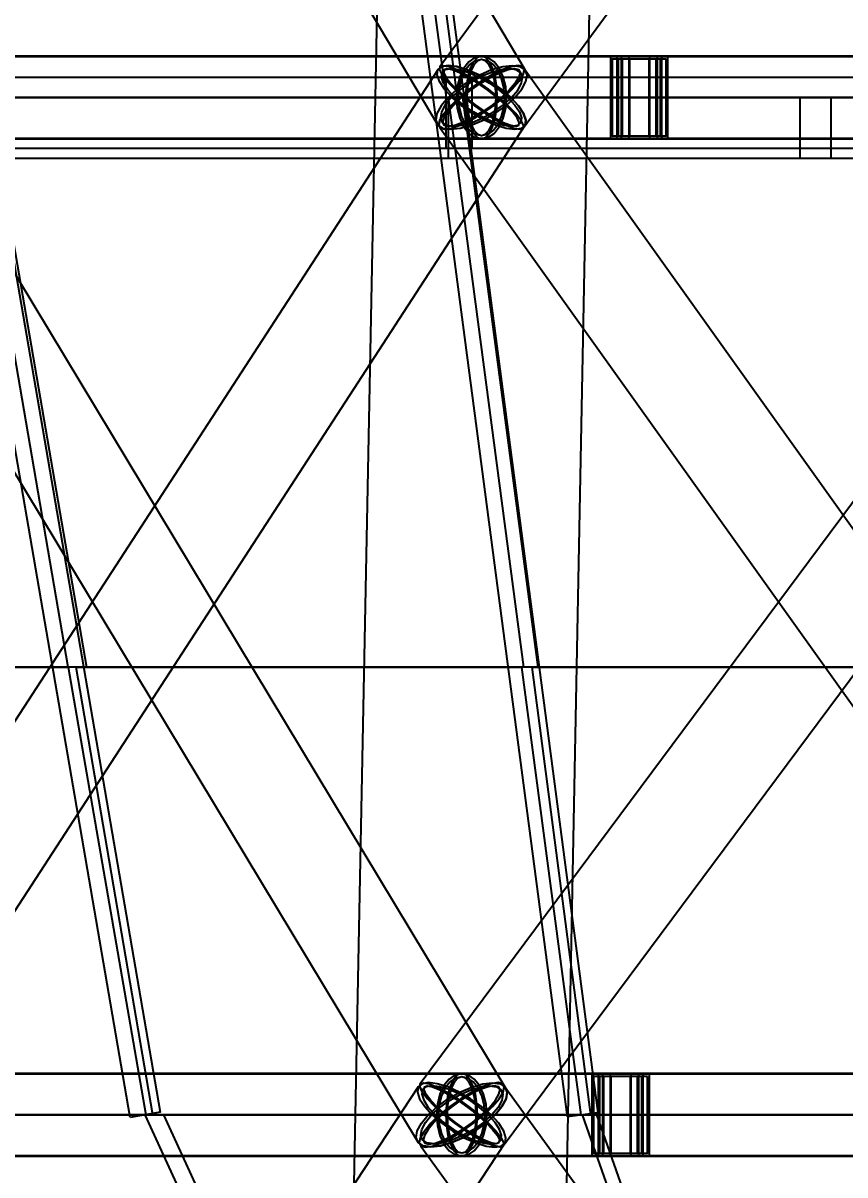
# Model space of a CAD drawing. Header units: millimetres. Extents: x -123812 to 252100, y -3000 to 639000.
# Drawn here: x -9768 to -5727, y 334705 to 340366 of the extents above; entities that cross this region are included whole.
import ezdxf

# ---------------------------------------------------------------- set-up
doc = ezdxf.new("R2010")
doc.units = ezdxf.units.MM
for name, color, linetype, lineweight in [('D-STR-DECK', 7, 'Continuous', 25), ('D-STR-DIM', 7, 'Continuous', 13), ('D-STR-STRC', 7, 'Continuous', 25)]:
    doc.layers.add(name, color=color, linetype=linetype, lineweight=lineweight)
doc.styles.add('OpenSansCondensed-Light', font='OpenSansCondensed-Light.ttf')
doc.styles.add('TOWER_UNICODE', font='Arial Unicode.ttf')
doc.dimstyles.new('EZDXF', dxfattribs={"dimtxt": 0.25, "dimasz": 0.175, "dimexe": 0.375, "dimexo": 0.125, "dimgap": 0.1, "dimtad": 1, "dimlfac": 100, "dimzin": 12, "dimdsep": 46, "dimtxsty": 'OpenSansCondensed-Light', "dimblk": 'ARCHTICK', "dimcen": 2.5, "dimazin": 3, "dimtfac": 0.5, "dimtmove": 2, "dimatfit": 3})

# ---------------------------------------------------------------- blocks, each defined once
blk = doc.blocks.new('_ARCHTICK')
at = {"color": 0, "linetype": 'BYBLOCK', "const_width": 0.15}
blk.add_lwpolyline([(-0.5, -0.5), (0.5, 0.5)], dxfattribs=at)

msp = doc.modelspace()

# ---------------------------------------------------------------- linework, layer by layer
at = {"layer": 'D-STR-DECK'}
for points in [[(-9241.5, 334987.3), (-12684.7, 354987.3), (-12536.9, 355012.7), (-9093.6, 335012.7)], [(-9241.5, 334987.3), (-12684.7, 354987.3), (-12536.9, 355012.7), (-9093.6, 335012.7)], [(-7090.9, 334990.2), (-9726.3, 354990.2), (-9577.5, 355009.8), (-6942.2, 335009.8)], [(-7090.9, 334990.2), (-9726.3, 354990.2), (-9577.5, 355009.8), (-6942.2, 335009.8)], [(-9987.4, 340000), (-10398.9, 342400), (-8006.3, 342400), (-7688.2, 340000)], [(-9987.4, 340000), (-10398.9, 342400), (-8006.3, 342400), (-7688.2, 340000)], [(-7631.7, 340000), (-7946.1, 342400), (-5431.6, 342400), (-5215.8, 340000)], [(-7631.7, 340000), (-7946.1, 342400), (-5431.6, 342400), (-5215.8, 340000)], [(-10043.4, 339750), (-10043.4, 340100), (-7560.6, 340100), (-7560.6, 339750)], [(-10043.4, 339750), (-10043.4, 340100), (-7560.6, 340100), (-7560.6, 339750)], [(-7686.9, 339750), (-7686.9, 340100), (-5113.4, 340100), (-5113.4, 339750)], [(-7686.9, 339750), (-7686.9, 340100), (-5113.4, 340100), (-5113.4, 339750)], [(-20056.7, 339700), (-20056.7, 340000), (-5948.7, 340000), (-5948.7, 339700)], [(-20056.7, 339700), (-20056.7, 340000), (-5948.7, 340000), (-5948.7, 339700)], [(-19885.1, 339700), (-19885.1, 340000), (-5795.6, 340000), (-5795.6, 339700)], [(-19885.1, 339700), (-19885.1, 340000), (-5795.6, 340000), (-5795.6, 339700)], [(-19373.3, 339700), (-19373.3, 340000), (-5543.3, 340000), (-5543.3, 339700)], [(-19373.3, 339700), (-19373.3, 340000), (-5543.3, 340000), (-5543.3, 339700)], [(-18530, 339700), (-18530, 340000), (-5196.2, 340000), (-5196.2, 339700)], [(-18530, 339700), (-18530, 340000), (-5196.2, 340000), (-5196.2, 339700)], [(-17369.6, 339700), (-17369.6, 340000), (-4760.1, 340000), (-4760.1, 339700)], [(-17369.6, 339700), (-17369.6, 340000), (-4760.1, 340000), (-4760.1, 339700)], [(-15912.1, 339700), (-15912.1, 340000), (-4242.6, 340000), (-4242.6, 339700)], [(-15912.1, 339700), (-15912.1, 340000), (-4242.6, 340000), (-4242.6, 339700)], [(-14182.2, 339700), (-14182.2, 340000), (-3652.6, 340000), (-3652.6, 339700)], [(-14182.2, 339700), (-14182.2, 340000), (-3652.6, 340000), (-3652.6, 339700)], [(-12209.8, 339700), (-12209.8, 340000), (-3000, 340000), (-3000, 339700)], [(-12209.8, 339700), (-12209.8, 340000), (-3000, 340000), (-3000, 339700)], [(-11622.8, 337200), (-12209.8, 340000), (-9938.4, 340000), (-9456.3, 337200)], [(-11622.8, 337200), (-12209.8, 340000), (-9938.4, 340000), (-9456.3, 337200)], [(-10028.4, 339700), (-10028.4, 340000), (-2296.1, 340000), (-2296.1, 339700)], [(-10028.4, 339700), (-10028.4, 340000), (-2296.1, 340000), (-2296.1, 339700)], [(-9546.3, 337200), (-10028.4, 340000), (-7606.5, 340000), (-7237.5, 337200)], [(-9546.3, 337200), (-10028.4, 340000), (-7606.5, 340000), (-7237.5, 337200)], [(-7675.4, 339700), (-7675.4, 340000), (-1552.9, 340000), (-1552.9, 339700)], [(-7675.4, 339700), (-7675.4, 340000), (-1552.9, 340000), (-1552.9, 339700)], [(-7306.4, 337200), (-7675.4, 340000), (-5144.5, 340000), (-4894.9, 337200)], [(-7306.4, 337200), (-7675.4, 340000), (-5144.5, 340000), (-4894.9, 337200)], [(-11127.4, 335000), (-11587.1, 337200), (-9545.1, 337200), (-9164.8, 335000)], [(-11127.4, 335000), (-11587.1, 337200), (-9545.1, 337200), (-9164.8, 335000)], [(-9130.1, 335000), (-9507.3, 337200), (-7317.2, 337200), (-7025.6, 335000)], [(-9130.1, 335000), (-9507.3, 337200), (-7317.2, 337200), (-7025.6, 335000)], [(-6976.6, 335000), (-7264.8, 337200), (-4964.1, 337200), (-4766.3, 335000)], [(-6976.6, 335000), (-7264.8, 337200), (-4964.1, 337200), (-4766.3, 335000)], [(-10044.6, 333000), (-11161.7, 335000), (-9077.5, 335000), (-8160, 333000)], [(-10044.6, 333000), (-11161.7, 335000), (-9077.5, 335000), (-8160, 333000)], [(-8250, 333000), (-9167.5, 335000), (-6947.7, 335000), (-6245.4, 333000)], [(-8250, 333000), (-9167.5, 335000), (-6947.7, 335000), (-6245.4, 333000)], [(-6314.3, 333000), (-7016.5, 335000), (-4698.9, 335000), (-4223.9, 333000)], [(-6314.3, 333000), (-7016.5, 335000), (-4698.9, 335000), (-4223.9, 333000)]]:
    msp.add_lwpolyline(points, close=True, dxfattribs=at)
at = {"layer": 'D-STR-STRC'}
for points in [[(-10703.1, 344864.7), (-7728.3, 339864.7), (-7703.9, 339849), (-7666.5, 339843.7), (-7618.8, 339849), (-7563.9, 339864.7), (-7505.6, 339889.5), (-7447.8, 339921.9), (-7394.6, 339959.6), (-7349.5, 340000), (-7315.6, 340040.4), (-7295.2, 340078.1), (-7289.7, 340110.5), (-7299.5, 340135.3), (-10274.4, 345135.3)], [(-4043.4, 345151), (-7718.1, 340151), (-7719.9, 340135.3), (-7707.7, 340110.5), (-7682.2, 340078.1), (-7645.3, 340040.4), (-7599.4, 340000), (-7547.7, 339959.6), (-7493.7, 339921.9), (-7441, 339889.5), (-7393.3, 339864.7), (-7353.9, 339849), (-7325.3, 339843.7), (-7309.6, 339849), (-3634.9, 344849)], [(-10626.2, 339796.8), (-7513.9, 339796.8), (-7481.9, 339803.7), (-7452, 339824), (-7426.4, 339856.3), (-7406.8, 339898.4), (-7394.4, 339947.4), (-7390.2, 340000), (-7394.4, 340052.6), (-7406.8, 340101.6), (-7426.4, 340143.7), (-7452, 340176), (-7481.9, 340196.3), (-7513.9, 340203.2), (-10626.2, 340203.2)], [(-10626.2, 339796.8), (-7513.9, 339796.8), (-7481.9, 339803.7), (-7452, 339824), (-7426.4, 339856.3), (-7406.8, 339898.4), (-7394.4, 339947.4), (-7390.2, 340000), (-7394.4, 340052.6), (-7406.8, 340101.6), (-7426.4, 340143.7), (-7452, 340176), (-7481.9, 340196.3), (-7513.9, 340203.2), (-10626.2, 340203.2)], [(-3889.5, 340203.2), (-7513.9, 340203.2), (-7534, 340196.3), (-7552.8, 340176), (-7568.9, 340143.7), (-7581.2, 340101.6), (-7589, 340052.6), (-7591.7, 340000), (-7589, 339947.4), (-7581.2, 339898.4), (-7568.9, 339856.3), (-7552.8, 339824), (-7534, 339803.7), (-7513.9, 339796.8), (-3889.5, 339796.8)], [(-3889.5, 340203.2), (-7513.9, 340203.2), (-7534, 340196.3), (-7552.8, 340176), (-7568.9, 340143.7), (-7581.2, 340101.6), (-7589, 340052.6), (-7591.7, 340000), (-7589, 339947.4), (-7581.2, 339898.4), (-7568.9, 339856.3), (-7552.8, 339824), (-7534, 339803.7), (-7513.9, 339796.8), (-3889.5, 339796.8)], [(-10549.6, 334863.6), (-7299.7, 339863.6), (-7295.8, 339888.6), (-7306.7, 339921.2), (-7331.8, 339959.2), (-7369.3, 340000), (-7416.6, 340040.8), (-7470.6, 340078.8), (-7527.5, 340111.4), (-7583.4, 340136.4), (-7634.7, 340152.2), (-7677.7, 340157.5), (-7709.5, 340152.2), (-7728.1, 340136.4), (-10977.9, 335136.4)], [(-10840, 339863.6), (-7824.9, 334863.6), (-7800.4, 334847.8), (-7763.1, 334842.5), (-7715.4, 334847.8), (-7660.6, 334863.6), (-7602.4, 334888.6), (-7544.8, 334921.2), (-7491.8, 334959.2), (-7446.8, 335000), (-7413.1, 335040.8), (-7392.9, 335078.8), (-7387.5, 335111.4), (-7397.4, 335136.4), (-10412.5, 340136.4)], [(-4092.8, 340152.2), (-7814.5, 335152.2), (-7816.4, 335136.4), (-7804.3, 335111.4), (-7779.1, 335078.8), (-7742.4, 335040.8), (-7696.8, 335000), (-7645.3, 334959.2), (-7591.5, 334921.2), (-7539, 334888.6), (-7491.5, 334863.6), (-7452.1, 334847.8), (-7423.5, 334842.5), (-7407.8, 334847.8), (-3686.1, 339847.8)], [(-3737.7, 335152.2), (-7311.8, 340152.2), (-7333.7, 340157.5), (-7368, 340152.2), (-7412.1, 340136.4), (-7463.2, 340111.4), (-7517.8, 340078.8), (-7572.1, 340040.8), (-7622.4, 340000), (-7665.3, 339959.2), (-7698, 339921.2), (-7718, 339888.6), (-7724.2, 339863.6), (-7716, 339847.8), (-4141.9, 334847.8)], [(-10687.8, 329862.5), (-7397.6, 334862.5), (-7393.6, 334887.7), (-7404.3, 334920.6), (-7429.1, 334958.9), (-7466.4, 335000), (-7513.5, 335041.1), (-7567.2, 335079.4), (-7624, 335112.3), (-7679.8, 335137.5), (-7731, 335153.4), (-7774, 335158.8), (-7805.9, 335153.4), (-7824.6, 335137.5), (-11114.7, 330137.5)], [(-10763.7, 334796.8), (-7611.1, 334796.8), (-7579.1, 334803.7), (-7549.3, 334824), (-7523.6, 334856.3), (-7504, 334898.4), (-7491.6, 334947.4), (-7487.4, 335000), (-7491.6, 335052.6), (-7504, 335101.6), (-7523.6, 335143.7), (-7549.3, 335176), (-7579.1, 335196.3), (-7611.1, 335203.2), (-10763.7, 335203.2)], [(-10763.7, 334796.8), (-7611.1, 334796.8), (-7579.1, 334803.7), (-7549.3, 334824), (-7523.6, 334856.3), (-7504, 334898.4), (-7491.6, 334947.4), (-7487.4, 335000), (-7491.6, 335052.6), (-7504, 335101.6), (-7523.6, 335143.7), (-7549.3, 335176), (-7579.1, 335196.3), (-7611.1, 335203.2), (-10763.7, 335203.2)], [(-3788.9, 330153.4), (-7409.9, 335153.4), (-7431.8, 335158.8), (-7466, 335153.4), (-7510, 335137.5), (-7561, 335112.3), (-7615.3, 335079.4), (-7669.4, 335041.1), (-7719.5, 335000), (-7762.2, 334958.9), (-7794.6, 334920.6), (-7814.5, 334887.7), (-7820.6, 334862.5), (-7812.4, 334846.6), (-4191.4, 329846.6)], [(-3939.8, 335203.2), (-7611.1, 335203.2), (-7631.2, 335196.3), (-7650, 335176), (-7666.1, 335143.7), (-7678.5, 335101.6), (-7686.2, 335052.6), (-7688.9, 335000), (-7686.2, 334947.4), (-7678.5, 334898.4), (-7666.1, 334856.3), (-7650, 334824), (-7631.2, 334803.7), (-7611.1, 334796.8), (-3939.8, 334796.8)], [(-3939.8, 335203.2), (-7611.1, 335203.2), (-7631.2, 335196.3), (-7650, 335176), (-7666.1, 335143.7), (-7678.5, 335101.6), (-7686.2, 335052.6), (-7688.9, 335000), (-7686.2, 334947.4), (-7678.5, 334898.4), (-7666.1, 334856.3), (-7650, 334824), (-7631.2, 334803.7), (-7611.1, 334796.8), (-3939.8, 334796.8)]]:
    msp.add_lwpolyline(points, dxfattribs=at)
for points in [[(-8036.6, 340000), (-6991.1, 340000), (-6894.4, 345000), (-7938.9, 345000)], [(-8036.6, 340000), (-6991.1, 340000), (-6894.4, 345000), (-7938.9, 345000)], [(-13124.9, 339800), (-6627.8, 339800), (-6627.8, 340200), (-13124.9, 340200)], [(-11812.5, 339800), (-6596.9, 339800), (-6596.9, 340200), (-11812.5, 340200)], [(-11812.5, 339800), (-6596.9, 339800), (-6596.9, 340200), (-11812.5, 340200)], [(-7637.6, 340000), (-7633.4, 339947.4), (-7621, 339898.4), (-7601.4, 339856.3), (-7575.7, 339824), (-7545.9, 339803.7), (-7513.9, 339796.8), (-7481.9, 339803.7), (-7452, 339824), (-7426.4, 339856.3), (-7406.8, 339898.4), (-7394.4, 339947.4), (-7390.2, 340000), (-7394.4, 340052.6), (-7406.8, 340101.6), (-7426.4, 340143.7), (-7452, 340176), (-7481.9, 340196.3), (-7513.9, 340203.2), (-7545.9, 340196.3), (-7575.7, 340176), (-7601.4, 340143.7), (-7621, 340101.6), (-7633.4, 340052.6)], [(-7637.6, 340000), (-7633.4, 339947.4), (-7621, 339898.4), (-7601.4, 339856.3), (-7575.7, 339824), (-7545.9, 339803.7), (-7513.9, 339796.8), (-7481.9, 339803.7), (-7452, 339824), (-7426.4, 339856.3), (-7406.8, 339898.4), (-7394.4, 339947.4), (-7390.2, 340000), (-7394.4, 340052.6), (-7406.8, 340101.6), (-7426.4, 340143.7), (-7452, 340176), (-7481.9, 340196.3), (-7513.9, 340203.2), (-7545.9, 340196.3), (-7575.7, 340176), (-7601.4, 340143.7), (-7621, 340101.6), (-7633.4, 340052.6)], [(-7591.7, 340000), (-7589, 339947.4), (-7581.2, 339898.4), (-7568.9, 339856.3), (-7552.8, 339824), (-7534, 339803.7), (-7513.9, 339796.8), (-7493.8, 339803.7), (-7475, 339824), (-7458.9, 339856.3), (-7446.5, 339898.4), (-7438.8, 339947.4), (-7436.1, 340000), (-7438.8, 340052.6), (-7446.5, 340101.6), (-7458.9, 340143.7), (-7475, 340176), (-7493.8, 340196.3), (-7513.9, 340203.2), (-7534, 340196.3), (-7552.8, 340176), (-7568.9, 340143.7), (-7581.2, 340101.6), (-7589, 340052.6)], [(-7591.7, 340000), (-7589, 339947.4), (-7581.2, 339898.4), (-7568.9, 339856.3), (-7552.8, 339824), (-7534, 339803.7), (-7513.9, 339796.8), (-7493.8, 339803.7), (-7475, 339824), (-7458.9, 339856.3), (-7446.5, 339898.4), (-7438.8, 339947.4), (-7436.1, 340000), (-7438.8, 340052.6), (-7446.5, 340101.6), (-7458.9, 340143.7), (-7475, 340176), (-7493.8, 340196.3), (-7513.9, 340203.2), (-7534, 340196.3), (-7552.8, 340176), (-7568.9, 340143.7), (-7581.2, 340101.6), (-7589, 340052.6)], [(-6596.9, 340200), (-6879.7, 340200), (-6879.7, 339800), (-6596.9, 339800)], [(-6596.9, 340200), (-6879.7, 340200), (-6879.7, 339800), (-6596.9, 339800)], [(-6627.8, 340200), (-6848.7, 340200), (-6848.7, 339800), (-6627.8, 339800)], [(-6827.5, 339800), (89.2, 339800), (89.2, 340200), (-6827.5, 340200)], [(-6649.1, 340200), (-6827.5, 340200), (-6827.5, 339800), (-6649.1, 339800)], [(-6790, 339800), (51.8, 339800), (51.8, 340200), (-6790, 340200)], [(-6686.5, 340200), (-6790, 340200), (-6790, 339800), (-6686.5, 339800)], [(-6790, 339800), (51.8, 339800), (51.8, 340200), (-6790, 340200)], [(-6686.5, 340200), (-6790, 340200), (-6790, 339800), (-6686.5, 339800)], [(-7678.3, 340000), (-7712.2, 339959.6), (-7732.6, 339921.9), (-7738.1, 339889.5), (-7728.3, 339864.7), (-7703.9, 339849), (-7666.5, 339843.7), (-7618.8, 339849), (-7563.9, 339864.7), (-7505.6, 339889.5), (-7447.8, 339921.9), (-7394.6, 339959.6), (-7349.5, 340000), (-7315.6, 340040.4), (-7295.2, 340078.1), (-7289.7, 340110.5), (-7299.5, 340135.3), (-7323.9, 340151), (-7361.2, 340156.3), (-7409, 340151), (-7463.9, 340135.3), (-7522.2, 340110.5), (-7579.9, 340078.1), (-7633.2, 340040.4)], [(-7369.3, 340000), (-7331.8, 339959.2), (-7306.7, 339921.2), (-7295.8, 339888.6), (-7299.7, 339863.6), (-7318.2, 339847.8), (-7350.1, 339842.5), (-7393.1, 339847.8), (-7444.3, 339863.6), (-7500.3, 339888.6), (-7557.2, 339921.2), (-7611.2, 339959.2), (-7658.5, 340000), (-7696, 340040.8), (-7721, 340078.8), (-7732, 340111.4), (-7728.1, 340136.4), (-7709.5, 340152.2), (-7677.7, 340157.5), (-7634.7, 340152.2), (-7583.4, 340136.4), (-7527.5, 340111.4), (-7470.6, 340078.8), (-7416.6, 340040.8)], [(-7405.4, 340000), (-7455.7, 339959.2), (-7510, 339921.2), (-7564.5, 339888.6), (-7615.6, 339863.6), (-7659.8, 339847.8), (-7694, 339842.5), (-7716, 339847.8), (-7724.2, 339863.6), (-7718, 339888.6), (-7698, 339921.2), (-7665.3, 339959.2), (-7622.4, 340000), (-7572.1, 340040.8), (-7517.8, 340078.8), (-7463.2, 340111.4), (-7412.1, 340136.4), (-7368, 340152.2), (-7333.7, 340157.5), (-7311.8, 340152.2), (-7303.6, 340136.4), (-7309.8, 340111.4), (-7329.8, 340078.8), (-7362.4, 340040.8)], [(-7599.4, 340000), (-7547.7, 339959.6), (-7493.7, 339921.9), (-7441, 339889.5), (-7393.3, 339864.7), (-7353.9, 339849), (-7325.3, 339843.7), (-7309.6, 339849), (-7307.9, 339864.7), (-7320.1, 339889.5), (-7345.6, 339921.9), (-7382.5, 339959.6), (-7428.4, 340000), (-7480.1, 340040.4), (-7534.1, 340078.1), (-7586.8, 340110.5), (-7634.4, 340135.3), (-7673.9, 340151), (-7702.4, 340156.3), (-7718.1, 340151), (-7719.9, 340135.3), (-7707.7, 340110.5), (-7682.2, 340078.1), (-7645.3, 340040.4)], [(-7662.1, 340000), (-7692.7, 339963.5), (-7711.1, 339929.6), (-7716, 339900.4), (-7707.2, 339878), (-7685.2, 339863.9), (-7651.5, 339859.1), (-7608.5, 339863.9), (-7559, 339878), (-7506.4, 339900.4), (-7454.3, 339929.6), (-7406.3, 339963.5), (-7365.7, 340000), (-7335.1, 340036.5), (-7316.7, 340070.4), (-7311.8, 340099.6), (-7320.6, 340122), (-7342.6, 340136.1), (-7376.3, 340140.9), (-7419.3, 340136.1), (-7468.8, 340122), (-7521.4, 340099.6), (-7573.4, 340070.4), (-7621.4, 340036.5)], [(-7383.5, 340000), (-7349.7, 339963.2), (-7327.1, 339929), (-7317.3, 339899.6), (-7320.8, 339877), (-7337.5, 339862.8), (-7366.2, 339858), (-7405, 339862.8), (-7451.2, 339877), (-7501.7, 339899.6), (-7553, 339929), (-7601.6, 339963.2), (-7644.3, 340000), (-7678, 340036.8), (-7700.6, 340071), (-7710.5, 340100.4), (-7707, 340123), (-7690.3, 340137.2), (-7661.6, 340142), (-7622.8, 340137.2), (-7576.6, 340123), (-7526.1, 340100.4), (-7474.8, 340071), (-7426.2, 340036.8)], [(-7416, 340000), (-7461.4, 339963.2), (-7510.4, 339929), (-7559.5, 339899.6), (-7605.6, 339877), (-7645.4, 339862.8), (-7676.3, 339858), (-7696.1, 339862.8), (-7703.5, 339877), (-7697.9, 339899.6), (-7679.8, 339929), (-7650.4, 339963.2), (-7611.7, 340000), (-7566.4, 340036.8), (-7517.4, 340071), (-7468.2, 340100.4), (-7422.2, 340123), (-7382.3, 340137.2), (-7351.5, 340142), (-7331.7, 340137.2), (-7324.3, 340123), (-7329.9, 340100.4), (-7347.9, 340071), (-7377.3, 340036.8)], [(-7591, 340000), (-7544.3, 339963.5), (-7495.6, 339929.6), (-7448.2, 339900.4), (-7405.2, 339878), (-7369.6, 339863.9), (-7343.9, 339859.1), (-7329.7, 339863.9), (-7328.1, 339878), (-7339.2, 339900.4), (-7362.1, 339929.6), (-7395.4, 339963.5), (-7436.8, 340000), (-7483.4, 340036.5), (-7532.1, 340070.4), (-7579.6, 340099.6), (-7622.6, 340122), (-7658.1, 340136.1), (-7683.9, 340140.9), (-7698, 340136.1), (-7699.6, 340122), (-7688.6, 340099.6), (-7665.6, 340070.4), (-7632.3, 340036.5)], [(-7627.8, 340000), (-7624, 339951.5), (-7612.6, 339906.4), (-7594.5, 339867.6), (-7570.9, 339837.9), (-7543.4, 339819.2), (-7513.9, 339812.8), (-7484.4, 339819.2), (-7456.9, 339837.9), (-7433.3, 339867.6), (-7415.2, 339906.4), (-7403.8, 339951.5), (-7399.9, 340000), (-7403.8, 340048.5), (-7415.2, 340093.6), (-7433.3, 340132.4), (-7456.9, 340162.1), (-7484.4, 340180.8), (-7513.9, 340187.2), (-7543.4, 340180.8), (-7570.9, 340162.1), (-7594.5, 340132.4), (-7612.6, 340093.6), (-7624, 340048.5)], [(-7627.8, 340000), (-7624, 339951.5), (-7612.6, 339906.4), (-7594.5, 339867.6), (-7570.9, 339837.9), (-7543.4, 339819.2), (-7513.9, 339812.8), (-7484.4, 339819.2), (-7456.9, 339837.9), (-7433.3, 339867.6), (-7415.2, 339906.4), (-7403.8, 339951.5), (-7399.9, 340000), (-7403.8, 340048.5), (-7415.2, 340093.6), (-7433.3, 340132.4), (-7456.9, 340162.1), (-7484.4, 340180.8), (-7513.9, 340187.2), (-7543.4, 340180.8), (-7570.9, 340162.1), (-7594.5, 340132.4), (-7612.6, 340093.6), (-7624, 340048.5)], [(-7585.5, 340000), (-7583.1, 339951.5), (-7575.9, 339906.4), (-7564.5, 339867.6), (-7549.7, 339837.9), (-7532.4, 339819.2), (-7513.9, 339812.8), (-7495.3, 339819.2), (-7478.1, 339837.9), (-7463.2, 339867.6), (-7451.8, 339906.4), (-7444.7, 339951.5), (-7442.3, 340000), (-7444.7, 340048.5), (-7451.8, 340093.6), (-7463.2, 340132.4), (-7478.1, 340162.1), (-7495.3, 340180.8), (-7513.9, 340187.2), (-7532.4, 340180.8), (-7549.7, 340162.1), (-7564.5, 340132.4), (-7575.9, 340093.6), (-7583.1, 340048.5)], [(-7585.5, 340000), (-7583.1, 339951.5), (-7575.9, 339906.4), (-7564.5, 339867.6), (-7549.7, 339837.9), (-7532.4, 339819.2), (-7513.9, 339812.8), (-7495.3, 339819.2), (-7478.1, 339837.9), (-7463.2, 339867.6), (-7451.8, 339906.4), (-7444.7, 339951.5), (-7442.3, 340000), (-7444.7, 340048.5), (-7451.8, 340093.6), (-7463.2, 340132.4), (-7478.1, 340162.1), (-7495.3, 340180.8), (-7513.9, 340187.2), (-7532.4, 340180.8), (-7549.7, 340162.1), (-7564.5, 340132.4), (-7575.9, 340093.6), (-7583.1, 340048.5)], [(-6605.3, 340188), (-6871.2, 340188), (-6871.2, 339812), (-6605.3, 339812)], [(-6605.3, 340188), (-6871.2, 340188), (-6871.2, 339812), (-6605.3, 339812)], [(-6634.5, 340188), (-6842.1, 340188), (-6842.1, 339812), (-6634.5, 339812)], [(-6654.4, 340188), (-6822.1, 340188), (-6822.1, 339812), (-6654.4, 339812)], [(-6689.6, 340188), (-6786.9, 340188), (-6786.9, 339812), (-6689.6, 339812)], [(-6689.6, 340188), (-6786.9, 340188), (-6786.9, 339812), (-6689.6, 339812)], [(-8134.3, 335000), (-7087.9, 335000), (-6991.1, 340000), (-8036.6, 340000)], [(-8134.3, 335000), (-7087.9, 335000), (-6991.1, 340000), (-8036.6, 340000)], [(-6991.1, 340000), (-7008.9, 340000), (-7061.2, 340000), (-7144.2, 340000), (-7252.5, 340000), (-7378.6, 340000), (-7513.9, 340000), (-7649.2, 340000), (-7775.3, 340000), (-7883.5, 340000), (-7966.6, 340000), (-8018.8, 340000), (-8036.6, 340000), (-8018.8, 340000), (-7966.6, 340000), (-7883.5, 340000), (-7775.3, 340000), (-7649.2, 340000), (-7513.9, 340000), (-7378.6, 340000), (-7252.5, 340000), (-7144.2, 340000), (-7061.2, 340000), (-7008.9, 340000)], [(-6991.1, 340000), (-7008.9, 340000), (-7061.2, 340000), (-7144.2, 340000), (-7252.5, 340000), (-7378.6, 340000), (-7513.9, 340000), (-7649.2, 340000), (-7775.3, 340000), (-7883.5, 340000), (-7966.6, 340000), (-8018.8, 340000), (-8036.6, 340000), (-8018.8, 340000), (-7966.6, 340000), (-7883.5, 340000), (-7775.3, 340000), (-7649.2, 340000), (-7513.9, 340000), (-7378.6, 340000), (-7252.5, 340000), (-7144.2, 340000), (-7061.2, 340000), (-7008.9, 340000)], [(-13293.5, 334800), (-6719.3, 334800), (-6719.3, 335200), (-13293.5, 335200)], [(-11971.2, 334800), (-6688.5, 334800), (-6688.5, 335200), (-11971.2, 335200)], [(-11971.2, 334800), (-6688.5, 334800), (-6688.5, 335200), (-11971.2, 335200)], [(-7446.8, 335000), (-7491.8, 334959.2), (-7544.8, 334921.2), (-7602.4, 334888.6), (-7660.6, 334863.6), (-7715.4, 334847.8), (-7763.1, 334842.5), (-7800.4, 334847.8), (-7824.9, 334863.6), (-7834.7, 334888.6), (-7829.4, 334921.2), (-7809.1, 334959.2), (-7775.4, 335000), (-7730.4, 335040.8), (-7677.4, 335078.8), (-7619.8, 335111.4), (-7561.6, 335136.4), (-7506.8, 335152.2), (-7459.1, 335157.5), (-7421.8, 335152.2), (-7397.4, 335136.4), (-7387.5, 335111.4), (-7392.9, 335078.8), (-7413.1, 335040.8)], [(-7755.9, 335000), (-7708.8, 334958.9), (-7655, 334920.6), (-7598.3, 334887.7), (-7542.4, 334862.5), (-7491.2, 334846.6), (-7448.2, 334841.2), (-7416.3, 334846.6), (-7397.6, 334862.5), (-7393.6, 334887.7), (-7404.3, 334920.6), (-7429.1, 334958.9), (-7466.4, 335000), (-7513.5, 335041.1), (-7567.2, 335079.4), (-7624, 335112.3), (-7679.8, 335137.5), (-7731, 335153.4), (-7774, 335158.8), (-7805.9, 335153.4), (-7824.6, 335137.5), (-7828.7, 335112.3), (-7817.9, 335079.4), (-7793.1, 335041.1)], [(-7719.5, 335000), (-7762.2, 334958.9), (-7794.6, 334920.6), (-7814.5, 334887.7), (-7820.6, 334862.5), (-7812.4, 334846.6), (-7790.4, 334841.2), (-7756.3, 334846.6), (-7712.2, 334862.5), (-7661.3, 334887.7), (-7606.9, 334920.6), (-7552.8, 334958.9), (-7502.7, 335000), (-7460, 335041.1), (-7427.6, 335079.4), (-7407.7, 335112.3), (-7401.6, 335137.5), (-7409.9, 335153.4), (-7431.8, 335158.8), (-7466, 335153.4), (-7510, 335137.5), (-7561, 335112.3), (-7615.3, 335079.4), (-7669.4, 335041.1)], [(-7525.5, 335000), (-7479.8, 334959.2), (-7443.2, 334921.2), (-7417.9, 334888.6), (-7405.8, 334863.6), (-7407.8, 334847.8), (-7423.5, 334842.5), (-7452.1, 334847.8), (-7491.5, 334863.6), (-7539, 334888.6), (-7591.5, 334921.2), (-7645.3, 334959.2), (-7696.8, 335000), (-7742.4, 335040.8), (-7779.1, 335078.8), (-7804.3, 335111.4), (-7816.4, 335136.4), (-7814.5, 335152.2), (-7798.7, 335157.5), (-7770.1, 335152.2), (-7730.7, 335136.4), (-7683.2, 335111.4), (-7630.7, 335078.8), (-7576.9, 335040.8)], [(-7734.8, 335000), (-7730.6, 334947.4), (-7718.2, 334898.4), (-7698.6, 334856.3), (-7673, 334824), (-7643.1, 334803.7), (-7611.1, 334796.8), (-7579.1, 334803.7), (-7549.3, 334824), (-7523.6, 334856.3), (-7504, 334898.4), (-7491.6, 334947.4), (-7487.4, 335000), (-7491.6, 335052.6), (-7504, 335101.6), (-7523.6, 335143.7), (-7549.3, 335176), (-7579.1, 335196.3), (-7611.1, 335203.2), (-7643.1, 335196.3), (-7673, 335176), (-7698.6, 335143.7), (-7718.2, 335101.6), (-7730.6, 335052.6)], [(-7734.8, 335000), (-7730.6, 334947.4), (-7718.2, 334898.4), (-7698.6, 334856.3), (-7673, 334824), (-7643.1, 334803.7), (-7611.1, 334796.8), (-7579.1, 334803.7), (-7549.3, 334824), (-7523.6, 334856.3), (-7504, 334898.4), (-7491.6, 334947.4), (-7487.4, 335000), (-7491.6, 335052.6), (-7504, 335101.6), (-7523.6, 335143.7), (-7549.3, 335176), (-7579.1, 335196.3), (-7611.1, 335203.2), (-7643.1, 335196.3), (-7673, 335176), (-7698.6, 335143.7), (-7718.2, 335101.6), (-7730.6, 335052.6)], [(-7725.1, 335000), (-7721.2, 334951.5), (-7709.8, 334906.4), (-7691.7, 334867.6), (-7668.1, 334837.9), (-7640.6, 334819.2), (-7611.1, 334812.8), (-7581.6, 334819.2), (-7554.1, 334837.9), (-7530.5, 334867.6), (-7512.4, 334906.4), (-7501, 334951.5), (-7497.2, 335000), (-7501, 335048.5), (-7512.4, 335093.6), (-7530.5, 335132.4), (-7554.1, 335162.1), (-7581.6, 335180.8), (-7611.1, 335187.2), (-7640.6, 335180.8), (-7668.1, 335162.1), (-7691.7, 335132.4), (-7709.8, 335093.6), (-7721.2, 335048.5)], [(-7725.1, 335000), (-7721.2, 334951.5), (-7709.8, 334906.4), (-7691.7, 334867.6), (-7668.1, 334837.9), (-7640.6, 334819.2), (-7611.1, 334812.8), (-7581.6, 334819.2), (-7554.1, 334837.9), (-7530.5, 334867.6), (-7512.4, 334906.4), (-7501, 334951.5), (-7497.2, 335000), (-7501, 335048.5), (-7512.4, 335093.6), (-7530.5, 335132.4), (-7554.1, 335162.1), (-7581.6, 335180.8), (-7611.1, 335187.2), (-7640.6, 335180.8), (-7668.1, 335162.1), (-7691.7, 335132.4), (-7709.8, 335093.6), (-7721.2, 335048.5)], [(-7688.9, 335000), (-7686.2, 334947.4), (-7678.5, 334898.4), (-7666.1, 334856.3), (-7650, 334824), (-7631.2, 334803.7), (-7611.1, 334796.8), (-7591, 334803.7), (-7572.2, 334824), (-7556.1, 334856.3), (-7543.8, 334898.4), (-7536, 334947.4), (-7533.3, 335000), (-7536, 335052.6), (-7543.8, 335101.6), (-7556.1, 335143.7), (-7572.2, 335176), (-7591, 335196.3), (-7611.1, 335203.2), (-7631.2, 335196.3), (-7650, 335176), (-7666.1, 335143.7), (-7678.5, 335101.6), (-7686.2, 335052.6)], [(-7688.9, 335000), (-7686.2, 334947.4), (-7678.5, 334898.4), (-7666.1, 334856.3), (-7650, 334824), (-7631.2, 334803.7), (-7611.1, 334796.8), (-7591, 334803.7), (-7572.2, 334824), (-7556.1, 334856.3), (-7543.8, 334898.4), (-7536, 334947.4), (-7533.3, 335000), (-7536, 335052.6), (-7543.8, 335101.6), (-7556.1, 335143.7), (-7572.2, 335176), (-7591, 335196.3), (-7611.1, 335203.2), (-7631.2, 335196.3), (-7650, 335176), (-7666.1, 335143.7), (-7678.5, 335101.6), (-7686.2, 335052.6)], [(-7682.7, 335000), (-7680.3, 334951.5), (-7673.2, 334906.4), (-7661.8, 334867.6), (-7646.9, 334837.9), (-7629.7, 334819.2), (-7611.1, 334812.8), (-7592.6, 334819.2), (-7575.3, 334837.9), (-7560.5, 334867.6), (-7549.1, 334906.4), (-7541.9, 334951.5), (-7539.5, 335000), (-7541.9, 335048.5), (-7549.1, 335093.6), (-7560.5, 335132.4), (-7575.3, 335162.1), (-7592.6, 335180.8), (-7611.1, 335187.2), (-7629.7, 335180.8), (-7646.9, 335162.1), (-7661.8, 335132.4), (-7673.2, 335093.6), (-7680.3, 335048.5)], [(-7682.7, 335000), (-7680.3, 334951.5), (-7673.2, 334906.4), (-7661.8, 334867.6), (-7646.9, 334837.9), (-7629.7, 334819.2), (-7611.1, 334812.8), (-7592.6, 334819.2), (-7575.3, 334837.9), (-7560.5, 334867.6), (-7549.1, 334906.4), (-7541.9, 334951.5), (-7539.5, 335000), (-7541.9, 335048.5), (-7549.1, 335093.6), (-7560.5, 335132.4), (-7575.3, 335162.1), (-7592.6, 335180.8), (-7611.1, 335187.2), (-7629.7, 335180.8), (-7646.9, 335162.1), (-7661.8, 335132.4), (-7673.2, 335093.6), (-7680.3, 335048.5)], [(-6688.5, 335200), (-6971.3, 335200), (-6971.3, 334800), (-6688.5, 334800)], [(-6688.5, 335200), (-6971.3, 335200), (-6971.3, 334800), (-6688.5, 334800)], [(-6697, 335188), (-6962.8, 335188), (-6962.8, 334812), (-6697, 334812)], [(-6697, 335188), (-6962.8, 335188), (-6962.8, 334812), (-6697, 334812)], [(-6719.3, 335200), (-6940.5, 335200), (-6940.5, 334800), (-6719.3, 334800)], [(-6725.9, 335188), (-6933.9, 335188), (-6933.9, 334812), (-6725.9, 334812)], [(-6918.9, 334800), (89, 334800), (89, 335200), (-6918.9, 335200)], [(-6740.9, 335200), (-6918.9, 335200), (-6918.9, 334800), (-6740.9, 334800)], [(-6746.3, 335188), (-6913.5, 335188), (-6913.5, 334812), (-6746.3, 334812)], [(-6881.7, 334800), (51.8, 334800), (51.8, 335200), (-6881.7, 335200)], [(-6778.1, 335200), (-6881.7, 335200), (-6881.7, 334800), (-6778.1, 334800)], [(-6881.7, 334800), (51.8, 334800), (51.8, 335200), (-6881.7, 335200)], [(-6778.1, 335200), (-6881.7, 335200), (-6881.7, 334800), (-6778.1, 334800)], [(-6781.2, 335188), (-6878.6, 335188), (-6878.6, 334812), (-6781.2, 334812)], [(-6781.2, 335188), (-6878.6, 335188), (-6878.6, 334812), (-6781.2, 334812)], [(-7463, 335000), (-7503.5, 334963.2), (-7551.4, 334929), (-7603.3, 334899.6), (-7655.7, 334877), (-7705.1, 334862.8), (-7748.1, 334858), (-7781.8, 334862.8), (-7803.8, 334877), (-7812.7, 334899.6), (-7807.9, 334929), (-7789.6, 334963.2), (-7759.2, 335000), (-7718.7, 335036.8), (-7670.9, 335071), (-7619, 335100.4), (-7566.5, 335123), (-7517.1, 335137.2), (-7474.1, 335142), (-7440.4, 335137.2), (-7418.4, 335123), (-7409.5, 335100.4), (-7414.3, 335071), (-7432.6, 335036.8)], [(-7741.6, 335000), (-7699.1, 334963), (-7650.7, 334928.4), (-7599.5, 334898.8), (-7549.2, 334876), (-7503, 334861.7), (-7464.2, 334856.9), (-7435.5, 334861.7), (-7418.7, 334876), (-7415, 334898.8), (-7424.7, 334928.4), (-7447, 334963), (-7480.6, 335000), (-7523.1, 335037), (-7571.5, 335071.6), (-7622.7, 335101.2), (-7673.1, 335124), (-7719.2, 335138.3), (-7758, 335143.1), (-7786.8, 335138.3), (-7803.6, 335124), (-7807.3, 335101.2), (-7797.6, 335071.6), (-7775.2, 335037)], [(-7708.8, 335000), (-7747.3, 334963), (-7776.6, 334928.4), (-7794.5, 334898.8), (-7800, 334876), (-7792.6, 334861.7), (-7772.8, 334856.9), (-7742, 334861.7), (-7702.3, 334876), (-7656.3, 334898.8), (-7607.3, 334928.4), (-7558.6, 334963), (-7513.4, 335000), (-7474.9, 335037), (-7445.7, 335071.6), (-7427.7, 335101.2), (-7422.2, 335124), (-7429.7, 335138.3), (-7449.5, 335143.1), (-7480.3, 335138.3), (-7520, 335124), (-7565.9, 335101.2), (-7614.9, 335071.6), (-7663.7, 335037)], [(-7533.9, 335000), (-7492.8, 334963.2), (-7459.7, 334929), (-7436.9, 334899.6), (-7426, 334877), (-7427.8, 334862.8), (-7442, 334858), (-7467.7, 334862.8), (-7503.3, 334877), (-7546.1, 334899.6), (-7593.4, 334929), (-7641.9, 334963.2), (-7688.3, 335000), (-7729.5, 335036.8), (-7762.5, 335071), (-7785.3, 335100.4), (-7796.2, 335123), (-7794.5, 335137.2), (-7780.2, 335142), (-7754.5, 335137.2), (-7719, 335123), (-7676.1, 335100.4), (-7628.8, 335071), (-7580.3, 335036.8)], [(-8232, 330000), (-7184.6, 330000), (-7087.9, 335000), (-8134.3, 335000)], [(-8232, 330000), (-7184.6, 330000), (-7087.9, 335000), (-8134.3, 335000)], [(-7087.9, 335000), (-7105.7, 335000), (-7158, 335000), (-7241.1, 335000), (-7349.5, 335000), (-7475.7, 335000), (-7611.1, 335000), (-7746.5, 335000), (-7872.7, 335000), (-7981.1, 335000), (-8064.2, 335000), (-8116.5, 335000), (-8134.3, 335000), (-8116.5, 335000), (-8064.2, 335000), (-7981.1, 335000), (-7872.7, 335000), (-7746.5, 335000), (-7611.1, 335000), (-7475.7, 335000), (-7349.5, 335000), (-7241.1, 335000), (-7158, 335000), (-7105.7, 335000)], [(-7087.9, 335000), (-7105.7, 335000), (-7158, 335000), (-7241.1, 335000), (-7349.5, 335000), (-7475.7, 335000), (-7611.1, 335000), (-7746.5, 335000), (-7872.7, 335000), (-7981.1, 335000), (-8064.2, 335000), (-8116.5, 335000), (-8134.3, 335000), (-8116.5, 335000), (-8064.2, 335000), (-7981.1, 335000), (-7872.7, 335000), (-7746.5, 335000), (-7611.1, 335000), (-7475.7, 335000), (-7349.5, 335000), (-7241.1, 335000), (-7158, 335000), (-7105.7, 335000)]]:
    msp.add_lwpolyline(points, close=True, dxfattribs=at)

# ---------------------------------------------------------------- dimensions: what is measured, and where the dimension line sits
at = {"layer": 'D-STR-DIM'}
msp.add_linear_dim(base=(-112000, 0), p1=(0, 0), p2=(0, 634000), angle=90, dimstyle='EZDXF', override={"dimtxt": 8400, "dimasz": 3750, "dimexe": 2100, "dimexo": 1800, "dimgap": 2100, "dimtad": 1, "dimdec": 0, "dimlfac": 1, "dimlunit": 2, "dimtxsty": 'TOWER_UNICODE', "dimclrd": 7, "dimclre": 7, "dimclrt": 7}, dxfattribs=at).render()

doc.saveas('drawing.dxf')
